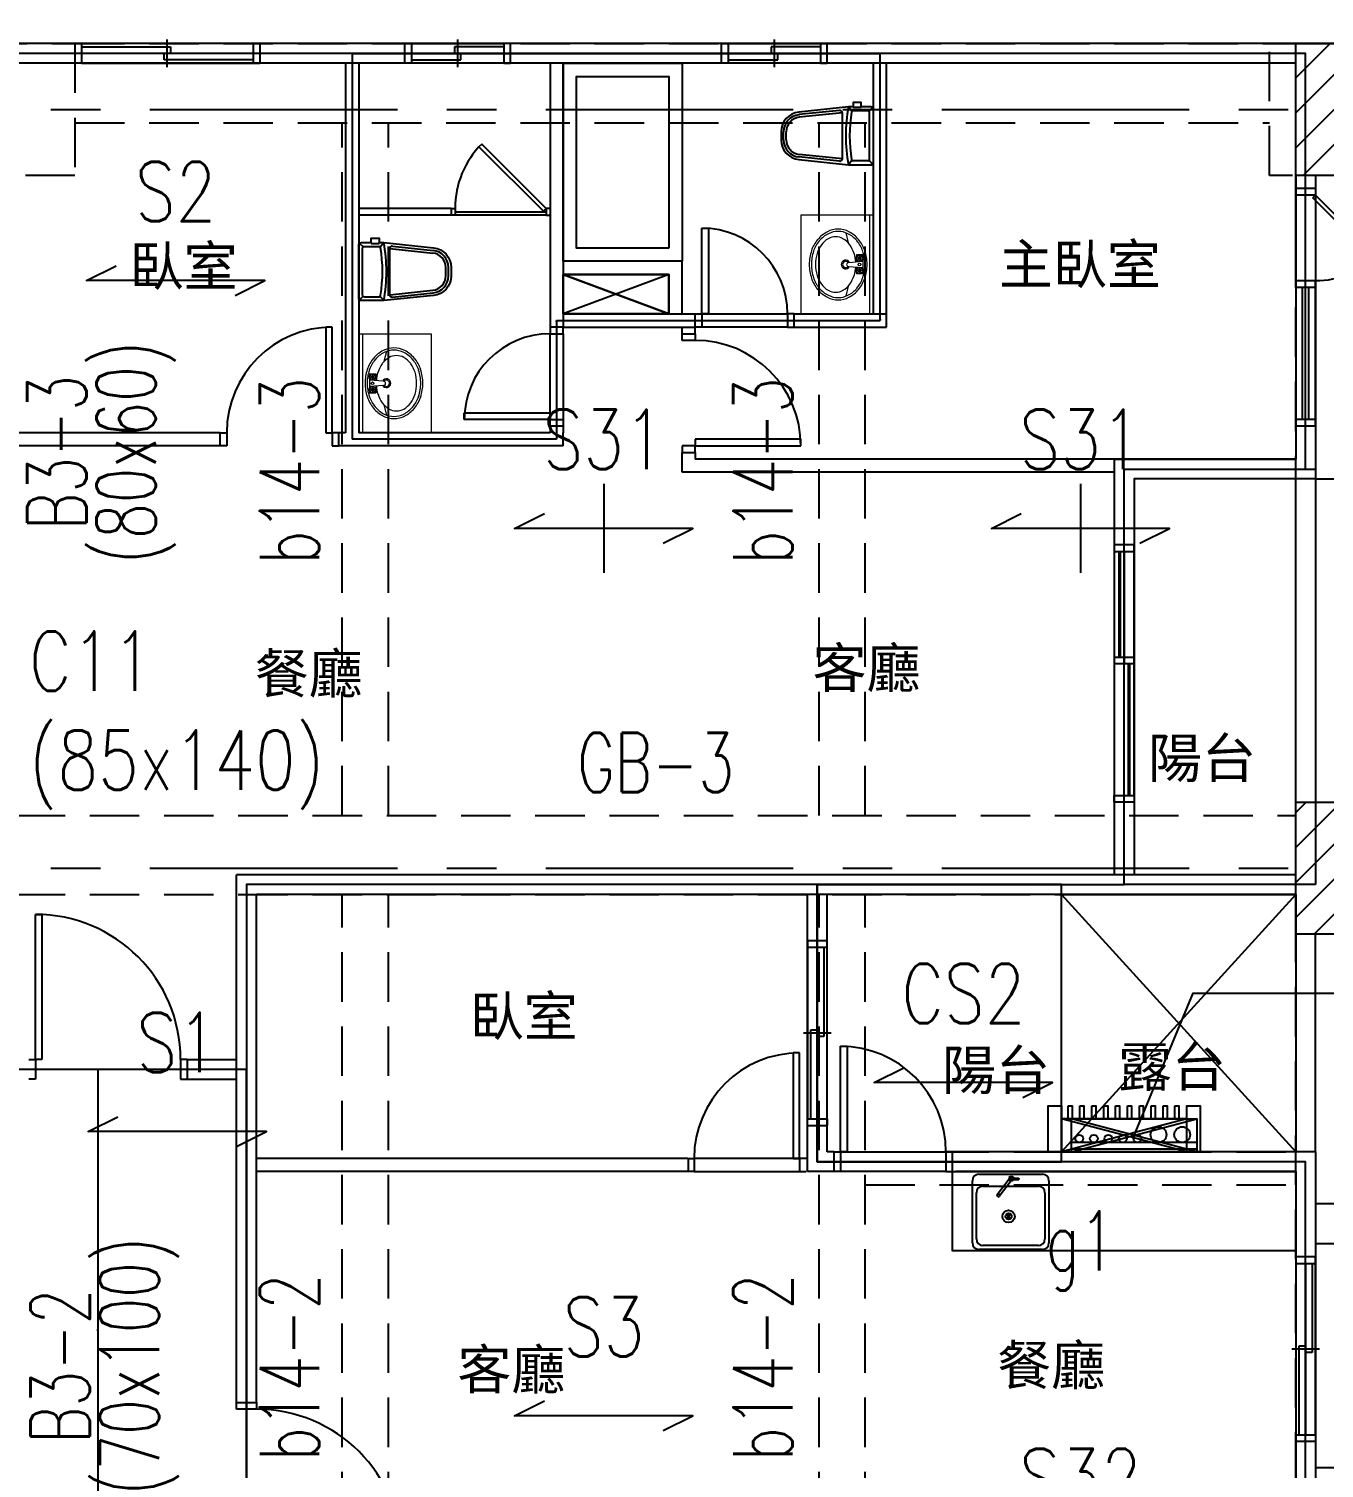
# Model space of a CAD drawing. Header units: millimetres. Extents: x -3377 to 119122, y -22007 to 15479.
# Drawn here: x 41891 to 42872, y 5734 to 6825 of the extents above; entities that cross this region are included whole.
import ezdxf
from ezdxf import colors
from ezdxf.entities.mleader import LeaderData, LeaderLine
from ezdxf.enums import TextEntityAlignment as Align
from ezdxf.math import Vec2, Vec3

# ---------------------------------------------------------------- set-up
doc = ezdxf.new("R2010")
doc.units = ezdxf.units.MM
doc.header["$LTSCALE"] = 150
doc.header["$MEASUREMENT"] = 0
for name, pattern in [('CENTER', [2, 1.25, -0.25, 0.25, -0.25]), ('HIDDEN', [0.375, 0.25, -0.125]), ('HIDDEN2', [0.1875, 0.125, -0.0625])]:
    doc.linetypes.add(name, pattern=pattern)
doc.layers.get('0').update_dxf_attribs({"plot": 0})
for name, color, linetype, plot in [('AREA', 3, 'Continuous', False), ('S-ARCH', 252, 'Continuous', False), ('S-CLOUD_20220217(結構依建築圖2022-0216修改)', 4, 'Continuous', False), ('機電', 11, 'Continuous', False)]:
    doc.layers.add(name, color=color, linetype=linetype, plot=plot)
for name, color, linetype in [('area3', 7, 'HIDDEN'), ('ASSLN', 8, 'Continuous'), ('COL', 1, 'Continuous'), ('FIN', 5, 'Continuous'), ('OPEN', 4, 'Continuous'), ('S-COL', 7, 'Continuous'), ('S-COLB', 4, 'HIDDEN'), ('S-GRID', 1, 'CENTER'), ('S-HATCH-COL', 13, 'Continuous'), ('S-OPEN', 13, 'Continuous'), ('S-RCBMB', 3, 'HIDDEN'), ('S-RCBMG', 2, 'HIDDEN'), ('S-SLAB', 5, 'Continuous'), ('S-SLABT', 2, 'Continuous'), ('S-TEXTB', 3, 'Continuous'), ('S-TEXTC', 3, 'Continuous'), ('S-TEXTG', 2, 'Continuous'), ('TEXT', 2, 'Continuous'), ('TOIL', 6, 'Continuous'), ('TOILET', 141, 'Continuous'), ('WALL', 2, 'Continuous'), ('WALL2', 3, 'Continuous'), ('WALL3', 4, 'Continuous'), ('機電修改', 1, 'Continuous')]:
    doc.layers.add(name, color=color, linetype=linetype)
doc.styles.add('3E', font='simplex.shx', dxfattribs={"width": 0.8, "height": 45, "bigfont": 'dayus.shx'})
doc.styles.add('CS4', font='romans.shx', dxfattribs={"width": 0.7, "height": 45, "bigfont": 'lsp.shx'})
doc.styles.add('HH', font='')
doc.styles.add('LSP', font='SIMPLEX.shx', dxfattribs={"width": 0.8, "bigfont": 'lsp.shx'})
doc.styles.get('HH').set_extended_font_data('Microsoft JhengHei')

# ---------------------------------------------------------------- blocks, each defined once
blk = doc.blocks.new('LINE(2)')
at = {"layer": 'S-GRID'}
for points in [[(-8859.11, -995.91), (-5430.87, -995.91)], [(-8859.11, -1570.91), (-5430.87, -1570.91)]]:
    blk.add_lwpolyline(points, dxfattribs=at)
blk = doc.blocks.new('COL(1F)')
for points in [[(-6645.9, -945.9), (-6515.9, -945.9), (-6515.9, -1045.9), (-6645.9, -1045.9)], [(-5610.9, -945.9), (-5480.9, -945.9), (-5480.9, -1045.9), (-5610.9, -1045.9)], [(-5590.9, -1520.9), (-5480.9, -1520.9), (-5480.9, -1620.9), (-5590.9, -1620.9)]]:
    blk.add_lwpolyline(points, close=True)
blk = doc.blocks.new('COL(2F-16F)')
for points in [[(-5590.9, -945.9), (-5480.9, -945.9), (-5480.9, -1045.9), (-5590.9, -1045.9)], [(-5590.9, -1520.9), (-5480.9, -1520.9), (-5480.9, -1620.9), (-5590.9, -1620.9)]]:
    blk.add_lwpolyline(points, close=True)
blk = doc.blocks.new('$PWS002115O06680DW0000DW2')
at = {"color": 0, "linetype": 'Continuous'}
for p, q in [((-40, 7.5), (-35, 7.5)), ((-35, 7.5), (-35, -7.5)), ((35, 7.5), (-35, 7.5)), ((-35, 5), (2.5, 5)), ((35, 0), (-35, 0)), ((-2.5, -5), (-2.5, 0)), ((0, -10.5), (0, 10.5)), ((2.5, 5), (2.5, 0)), ((40, 7.5), (35, 7.5)), ((35, 7.5), (35, -7.5)), ((-35, -7.5), (-40, -7.5)), ((-35, -7.5), (35, -7.5)), ((35, -5), (-2.5, -5)), ((35, -7.5), (40, -7.5))]:
    blk.add_line(p, q, dxfattribs=at)
blk = doc.blocks.new('$PWS001115O08HK0DW0000DW2')
at = {"color": 0, "linetype": 'Continuous'}
for p, q in [((-55, 7.5), (-50, 7.5)), ((-50, 7.5), (-50, -7.5)), ((50, 7.5), (-50, 7.5)), ((50, 2.5), (-50, 2.5)), ((55, 7.5), (50, 7.5)), ((50, 7.5), (50, -7.5)), ((-50, -7.5), (-55, -7.5)), ((50, -2.5), (-50, -2.5)), ((-50, -7.5), (50, -7.5)), ((50, -7.5), (55, -7.5))]:
    blk.add_line(p, q, dxfattribs=at)
blk = doc.blocks.new('$PDS002515O05SC0DW00008C10')
at = {"color": 0, "linetype": 'Continuous', "lineweight": -2}
for p, q in [((-13.5, 53.5), (-15.6, 51.3)), ((-15.6, 51.3), (30.4, 5.4)), ((32.5, 7.5), (-13.5, 53.5)), ((-37.5, 7.5), (-32.5, 7.5)), ((-32.5, 7.5), (-32.5, -7.5)), ((32.5, 7.5), (-32.5, 7.5)), ((30.4, 5.4), (32.5, 7.5)), ((37.5, 7.5), (32.5, 7.5)), ((32.5, 7.5), (32.5, -7.5)), ((-32.5, -7.5), (-37.5, -7.5)), ((-32.5, -7.5), (32.5, -7.5)), ((32.5, -7.5), (37.5, -7.5))]:
    blk.add_line(p, q, dxfattribs=at)
blk.add_arc((32.5, 7.5), 65, 135, 180, dxfattribs=at)
blk = doc.blocks.new('A$C6D16720C')
at = {"color": 252}
for p, q in [((333, 1217.5), (402, 1217.5)), ((402, 1215), (333, 1215)), ((495, 1170), (415, 1140)), ((495, 1140), (415, 1170))]:
    blk.add_line(p, q, dxfattribs=at)
at = {"color": 252, "linetype": 'HIDDEN2'}
blk.add_line((985, 1015), (1065, 1015), dxfattribs=at)
at = {"color": 252}
blk.add_lwpolyline([(887.5, 530), (792.5, 530), (792.5, 505), (887.5, 505), (792.5, 530), (887.5, 530), (792.5, 505)], dxfattribs=at)
at = {"layer": 'AREA', "color": 252}
blk.add_lwpolyline([(977.5, -7.5), (977.5, 497.5), (607.5, 497.5), (607.5, 707.5), (840, 707.5), (840, 1022.5), (977.5, 1022.5), (977.5, 1337.5), (-5, 1337.5), (-5, 1252.5), (-282.5, 1252.5), (-282.5, 942.5), (-432.5, 942.5), (-432.5, 772.5), (-697.5, 772.5), (-697.5, 771.5), (-697.5, 580), (-827.5, 580), (-827.5, 772.5), (-827.5, 795), (-827.5, 1292.5), (-1147.5, 1292.5)], dxfattribs=at)
for points in [[(985, 707.5), (840, 707.5), (840, 1022.5), (985, 1022.5)], [(607.5, 497.5), (607.5, 707.5), (175, 707.5), (175, 567.5), (175, 137.5), (175, 0), (175, -7.5), (840, -7.5), (977.5, -7.5), (977.5, 497.5), (792.5, 497.5)], [(792.5, 707.5), (607.5, 707.5), (607.5, 497.5), (792.5, 497.5)], [(-697.5, 482.5), (-827.5, 482.5), (-827.5, 567.5), (-1052.5, 567.5), (-1052.5, 127.5), (-827.5, 127.5), (-827.5, 152.5), (-827.5, 257.5), (-557.5, 257.5), (-342.5, 257.5), (-65, 257.5), (-65, 137.5), (175, 137.5), (175, 567.5), (-65, 567.5), (-65, 482.5)]]:
    blk.add_lwpolyline(points, close=True, dxfattribs=at)
at = {"layer": 'area3', "color": 252}
for p, q in [((985, 425.5), (970, 425.5)), ((985, 285.5), (970, 285.5))]:
    blk.add_line(p, q, dxfattribs=at)
at = {"layer": 'ASSLN', "color": 252}
for points in [[(797.5, 540), (800.5, 540), (800.5, 530), (797.5, 530)], [(806.5, 540), (809.5, 540), (809.5, 530), (806.5, 530)], [(815.5, 540), (818.5, 540), (818.5, 530), (815.5, 530)], [(824.5, 540), (827.5, 540), (827.5, 530), (824.5, 530)], [(833.5, 540), (836.5, 540), (836.5, 530), (833.5, 530)], [(842.5, 540), (845.5, 540), (845.5, 530), (842.5, 530)], [(851.5, 540), (854.5, 540), (854.5, 530), (851.5, 530)], [(860.5, 540), (863.5, 540), (863.5, 530), (860.5, 530)], [(869.5, 540), (872.5, 540), (872.5, 530), (869.5, 530)], [(878.5, 540), (881.5, 540), (881.5, 530), (878.5, 530)]]:
    blk.add_lwpolyline(points, close=True, dxfattribs=at)
at = {"layer": 'COL', "color": 252}
for points in [[(970, 1345), (1080, 1345), (1080, 1245), (970, 1245)], [(970, 770), (1080, 770), (1080, 670), (970, 670)]]:
    blk.add_lwpolyline(points, close=True, dxfattribs=at)
at = {"layer": 'FIN', "color": 252}
for p, q in [((725, 436), (725, 483)), ((730, 488), (778, 488)), ((752.9, 484.2), (743.7, 472.5)), ((754.5, 483), (745.3, 471.2)), ((756.2, 483), (752.9, 486.3)), ((752.9, 483), (756.2, 486.3)), ((756.1, 484), (760.2, 484)), ((756.2, 485), (760.2, 485)), ((760.2, 485), (760.2, 484)), ((783, 483), (783, 436)), ((728, 439), (728, 474)), ((733, 479), (775, 479)), ((743.8, 471.8), (744.6, 471.1)), ((744.5, 473.5), (746.1, 472.2)), ((780, 474), (780, 439)), ((752.4, 453.8), (752.4, 458.5)), ((754, 454.5), (750.7, 457.8)), ((750.7, 454.5), (754, 457.8)), ((970, 430), (710, 430)), ((778, 431), (730, 431)), ((775, 434), (733, 434))]:
    blk.add_line(p, q, dxfattribs=at)
blk.add_lwpolyline([(970, 430), (710, 430), (710, 490), (970, 490)], close=True, dxfattribs=at)
for centre, radius in [((754.6, 484.7), 1.7), ((752.4, 456.1), 4.63), ((752.4, 456.1), 2.34)]:
    blk.add_circle(centre, radius, dxfattribs=at)
for centre, radius, start, end in [((730, 483), 5, 90, 180), ((778, 483), 5, 360, 90), ((733, 474), 5, 90, 180), ((744.1, 472.1), 0.5, 142.041, 232.041), ((744.9, 471.5), 0.5, 232.041, 322.041), ((775, 474), 5, 360, 90), ((733, 439), 5, 180, 270), ((775, 439), 5, 270, 360), ((730, 436), 5, 180, 270), ((778, 436), 5, 270, 360)]:
    blk.add_arc(centre, radius, start, end, dxfattribs=at)
at = {"layer": 'OPEN', "color": 252, "linetype": 'Continuous'}
for p, q in [((45, 1345), (50, 1345)), ((50, 1345), (50, 1330)), ((180, 1345), (50, 1345)), ((50, 1342.5), (117.5, 1342.5)), ((115, 1327), (115, 1348)), ((117.5, 1342.5), (117.5, 1337.5)), ((185, 1345), (180, 1345)), ((180, 1345), (180, 1330)), ((180, 1337.5), (50, 1337.5)), ((112.5, 1332.5), (112.5, 1337.5)), ((180, 1332.5), (112.5, 1332.5)), ((50, 1330), (45, 1330)), ((50, 1330), (180, 1330)), ((180, 1330), (185, 1330)), ((353.2, 1268.8), (351.1, 1266.7)), ((351.1, 1266.7), (399.9, 1217.9)), ((402, 1220), (353.2, 1268.8)), ((330, 1220), (333, 1220)), ((333, 1215), (330, 1215)), ((333, 1220), (333, 1215)), ((399.9, 1217.9), (402, 1220)), ((405, 1220), (402, 1220)), ((402, 1220), (402, 1215)), ((402, 1215), (405, 1215)), ((520, 1140), (520, 1205)), ((520, 1205), (525, 1205)), ((525, 1205), (525, 1140)), ((515, 1140), (520, 1140)), ((520, 1140), (520, 1130)), ((520, 1140), (585, 1140)), ((525, 1140), (520, 1140)), ((590, 1140), (585, 1140)), ((585, 1140), (585, 1130)), ((240, 1130), (235, 1130)), ((235, 1130), (235, 1050)), ((240, 1050), (240, 1130)), ((405, 1130), (405, 1125)), ((405, 1125), (415, 1125)), ((405, 1060), (405, 1125)), ((415, 1125), (415, 1130)), ((415, 1125), (415, 1060)), ((505, 1120), (505, 1125)), ((520, 1130), (515, 1130)), ((515, 1125), (515, 1120)), ((585, 1130), (520, 1130)), ((585, 1130), (590, 1130)), ((515, 1120), (505, 1120)), ((340, 1060), (340, 1065)), ((340, 1065), (405, 1065)), ((405, 1060), (340, 1060)), ((405, 1065), (405, 1060)), ((405, 1055), (405, 1060)), ((405, 1060), (415, 1060)), ((415, 1060), (415, 1055)), ((155, 1050), (160, 1050)), ((160, 1050), (160, 1040)), ((235, 1050), (240, 1050)), ((245, 1050), (240, 1050)), ((240, 1050), (240, 1040)), ((160, 1040), (155, 1040)), ((240, 1040), (245, 1040)), ((515, 1040), (505, 1040)), ((505, 1040), (505, 1035)), ((595, 1045), (515, 1045)), ((515, 1045), (515, 1040)), ((515, 1035), (515, 1040)), ((515, 1040), (595, 1040)), ((595, 1040), (595, 1045)), ((832.5, 965, -1.1), (832.5, 960, -1.1)), ((832.5, 960, -1.1), (847.5, 960, -1.1)), ((832.5, 960, -1.1), (832.5, 775, -1.1)), ((836, 960, -1.1), (836, 880, -1.1)), ((837, 960, -1.1), (837, 880, -1.1)), ((840, 960, -1.1), (840, 880, -1.1)), ((847.5, 960, -1.1), (847.5, 965, -1.1)), ((847.5, 775, -1.1), (847.5, 960, -1.1)), ((832.5, 880, -1.1), (847.5, 880, -1.1)), ((832.5, 875, -1.1), (847.5, 875, -1.1)), ((837, 880, -1.1), (840, 880, -1.1)), ((840, 880, -1.1), (840, 875, -1.1)), ((840, 875, -1.1), (843, 875, -1.1)), ((843, 875, -1.1), (843, 775, -1.1)), ((844, 875, -1.1), (844, 775, -1.1)), ((832.5, 770, -1.1), (832.5, 775, -1.1)), ((832.5, 775, -1.1), (847.5, 775, -1.1)), ((847.5, 775, -1.1), (847.5, 770, -1.1)), ((15, 575), (15, 685)), ((15, 685), (20, 685)), ((20, 685), (20, 575)), ((600, 665), (600, 660)), ((600, 660), (615, 660)), ((600, 660), (600, 530)), ((607.5, 660), (607.5, 530)), ((612.5, 660), (612.5, 592.5)), ((615, 660), (615, 665)), ((615, 530), (615, 660)), ((618, 595), (597, 595)), ((602.5, 530), (602.5, 597.5)), ((602.5, 597.5), (607.5, 597.5)), ((612.5, 592.5), (607.5, 592.5)), ((594.1, 580), (589.1, 580)), ((589.1, 580), (589.1, 500)), ((594.1, 500), (594.1, 580)), ((625, 505), (625, 585)), ((625, 585), (630, 585)), ((630, 585), (630, 505)), ((10, 575), (15, 575)), ((15, 575), (15, 560)), ((20, 575), (15, 575)), ((130, 575), (125, 575)), ((125, 575), (125, 560)), ((15, 560), (10, 560)), ((125, 560), (130, 560)), ((600, 525), (600, 530)), ((600, 530), (615, 530)), ((615, 530), (615, 525)), ((620, 505), (625, 505)), ((625, 505), (625, 490)), ((625, 505), (705, 505)), ((630, 505), (625, 505)), ((710, 505), (705, 505)), ((705, 505), (705, 490)), ((509.1, 500), (514.1, 500)), ((514.1, 500), (514.1, 490)), ((594.1, 500), (514.1, 500)), ((589.1, 500), (594.1, 500)), ((599.1, 500), (594.1, 500)), ((594.1, 500), (594.1, 490)), ((514.1, 490), (509.1, 490)), ((514.1, 490), (594.1, 490)), ((594.1, 490), (599.1, 490)), ((625, 490), (620, 490)), ((705, 490), (625, 490)), ((705, 490), (710, 490)), ((970, 425.5), (970, 420.5)), ((985, 420.5), (985, 425.5)), ((970, 420.5), (985, 420.5)), ((970, 420.5), (970, 290.5)), ((977.5, 420.5), (977.5, 290.5)), ((982.5, 420.5), (982.5, 353)), ((985, 290.5), (985, 420.5)), ((988, 355.5), (967, 355.5)), ((972.5, 290.5), (972.5, 358)), ((972.5, 358), (977.5, 358)), ((982.5, 353), (977.5, 353)), ((167.5, 310), (167.5, 315)), ((182.5, 310), (167.5, 310)), ((182.5, 315), (182.5, 310)), ((970, 285.5), (970, 290.5)), ((970, 290.5), (985, 290.5)), ((985, 290.5), (985, 285.5))]:
    blk.add_line(p, q, dxfattribs=at)
at = {"layer": 'OPEN', "color": 252}
for p, q in [((330, 1220), (260, 1220)), ((330, 1215), (260, 1215)), ((330, 1220), (330, 1215))]:
    blk.add_line(p, q, dxfattribs=at)
for points in [[(505, 1180), (415, 1180), (415, 1330), (505, 1330)], [(495, 1190), (425, 1190), (425, 1320), (495, 1320)]]:
    blk.add_lwpolyline(points, close=True, dxfattribs=at)
at = {"layer": 'OPEN', "color": 252, "linetype": 'Continuous'}
for centre, radius, start, end in [((402, 1220), 69, 135, 180), ((520, 1140), 65, 0, 90), ((240, 1050), 80, 90, 180), ((405, 1060), 65, 90, 180), ((515, 1040), 80, 0, 90), ((15, 575), 110, 0, 90), ((594.1, 500), 80, 90, 180), ((625, 505), 80, 0, 90), ((182.5, 200), 110, 0, 90)]:
    blk.add_arc(centre, radius, start, end, dxfattribs=at)
at = {"layer": 'TEXT', "color": 252}
blk.add_lwpolyline([(847.5, 517.5), (892.4, 625.2), (1078.2, 625.2)], dxfattribs=at)
at = {"layer": 'TOIL', "color": 252}
for p, q in [((624.3, 1294.3), (593.6, 1291.1)), ((626.5, 1292.5), (593.8, 1289.1)), ((626.5, 1257.7), (626.5, 1292.3)), ((633.7, 1293.8), (631, 1297)), ((646, 1294), (634.4, 1294)), ((634.6, 1296.4), (634.6, 1297)), ((640.6, 1296.4), (634.6, 1296.4)), ((634.6, 1296.4), (634.6, 1296.4)), ((634.6, 1296.4), (634.6, 1296.4)), ((634.6, 1296.4), (634.6, 1296.4)), ((634.6, 1296.4), (634.6, 1296.4)), ((640.6, 1296.4), (640.6, 1297)), ((646.7, 1293.7), (649.4, 1296.4)), ((647, 1257), (647, 1293)), ((582, 1271.9), (582, 1278.1)), ((584, 1271.9), (584, 1278.1)), ((624.3, 1255.7), (593.6, 1259)), ((626.5, 1257.5), (593.8, 1260.9)), ((633.7, 1256.2), (631, 1253)), ((646, 1256), (634.4, 1256)), ((646.7, 1256.3), (649.4, 1253.6)), ((263.3, 1190.8), (260.6, 1193.5)), ((263, 1154.1), (263, 1190.1)), ((264, 1191.1), (275.6, 1191.1)), ((269.4, 1193.4), (269.4, 1194.1)), ((269.4, 1193.4), (275.4, 1193.4)), ((275.4, 1193.4), (275.4, 1194.1)), ((275.4, 1193.4), (275.4, 1193.4)), ((275.4, 1193.4), (275.4, 1193.4)), ((275.4, 1193.4), (275.4, 1193.4)), ((275.4, 1193.4), (275.4, 1193.4)), ((276.3, 1190.8), (279, 1194.1)), ((283.5, 1189.6), (316.2, 1186.1)), ((283.5, 1154.8), (283.5, 1189.4)), ((285.7, 1191.3), (316.4, 1188.1)), ((326, 1168.9), (326, 1175.2)), ((328, 1168.9), (328, 1175.2)), ((283.5, 1154.6), (316.2, 1158)), ((263.3, 1153.4), (260.6, 1150.6)), ((264, 1153.1), (275.6, 1153.1)), ((276.3, 1153.3), (279, 1150.1)), ((285.7, 1152.8), (316.4, 1156))]:
    blk.add_line(p, q, dxfattribs=at)
at = {"layer": 'TOIL', "color": 252, "elevation": 0}
for points in [[(640.6, 1297), (640.6, 1300.4), (634.6, 1300.4), (634.6, 1297), (631, 1297), (593.4, 1293, 0.383798), (580, 1278.1), (580, 1271.9, 0.383798), (593.4, 1257), (631, 1253), (648, 1253, 0.414214), (650, 1255), (650, 1295, 0.414214), (648, 1297)], [(269.4, 1194.1), (269.4, 1197.4), (275.4, 1197.4), (275.4, 1194.1), (279, 1194.1), (316.6, 1190.1, -0.383798), (330, 1175.2), (330, 1168.9, -0.383798), (316.6, 1154), (279, 1150.1), (262, 1150.1, -0.414214), (260, 1152.1), (260, 1192.1, -0.414214), (262, 1194.1)]]:
    blk.add_lwpolyline(points, format="xyb", close=True, dxfattribs=at)
at = {"layer": 'TOIL', "color": 252}
for centre, radius, start, end in [((595, 1278.1), 13, 96.0132, 180), ((595, 1278.1), 11, 96.0132, 180), ((624.5, 1292.3), 2, 0, 96.0132), ((751, 1275), 122, 169.6111, 190.3889), ((751, 1275), 119, 171.2257, 188.7743), ((634.4, 1293), 1, 90, 171.2257), ((646, 1293), 1, 0, 90), ((595, 1271.9), 13, 180, 263.9868), ((595, 1271.9), 11, 180, 263.9868), ((624.5, 1257.7), 2, 263.9868, 0), ((634.4, 1257), 1, 188.7743, 270), ((646, 1257), 1, 270, 0), ((264, 1190.1), 1, 90, 180), ((275.6, 1190.1), 1, 8.7743, 90), ((159, 1172.1), 119, 351.2257, 8.7743), ((159, 1172.1), 122, 349.6111, 10.3889), ((285.5, 1189.4), 2, 83.9868, 180), ((315, 1175.2), 11, 0, 83.9868), ((315, 1175.2), 13, 0, 83.9868), ((315, 1168.9), 11, 276.0132, 0), ((315, 1168.9), 13, 276.0132, 0), ((264, 1154.1), 1, 180, 270), ((275.6, 1154.1), 1, 270, 351.2257), ((285.5, 1154.8), 2, 180, 276.0132)]:
    blk.add_arc(centre, radius, start, end, dxfattribs=at)
at = {"layer": 'TOILET', "color": 252, "lineweight": 13}
for p, q in [((595, 1215), (595, 1140)), ((650, 1215), (595, 1215)), ((647, 1215), (647, 1140)), ((650, 1140), (650, 1215)), ((629, 1201.6), (630.9, 1193.9)), ((631.2, 1179.1), (641.9, 1179.9)), ((641.9, 1184.7), (637.1, 1184.7)), ((637.1, 1184.7), (637.1, 1179.5)), ((641.9, 1182.3), (637.1, 1182.3)), ((637.8, 1184), (641.2, 1180.6)), ((637.8, 1180.6), (641.2, 1184)), ((639.5, 1184.7), (639.5, 1179.9)), ((641.9, 1184.7), (641.9, 1170.3)), ((631.2, 1176), (641.9, 1175.1)), ((637.1, 1175.5), (637.1, 1170.3)), ((641.9, 1172.7), (637.1, 1172.7)), ((641.9, 1170.3), (637.1, 1170.3)), ((637.8, 1174.4), (641.2, 1171)), ((637.8, 1171), (641.2, 1174.4)), ((639.5, 1175.1), (639.5, 1170.3)), ((630.9, 1161.1), (629, 1153.4)), ((650, 1140), (595, 1140)), ((260, 1050), (260, 1125)), ((260, 1125), (315, 1125)), ((263, 1125), (263, 1050)), ((315, 1125), (315, 1050)), ((281, 1111.6), (279.1, 1103.9)), ((268.1, 1094.7), (268.1, 1080.3)), ((268.1, 1094.7), (272.9, 1094.7)), ((268.1, 1092.3), (272.9, 1092.3)), ((272.2, 1094), (268.8, 1090.6)), ((272.2, 1090.6), (268.8, 1094)), ((270.5, 1094.7), (270.5, 1089.9)), ((272.9, 1094.7), (272.9, 1089.5)), ((278.8, 1089.1), (268.1, 1089.9)), ((278.8, 1085.9), (268.1, 1085.1)), ((268.1, 1082.7), (272.9, 1082.7)), ((268.1, 1080.3), (272.9, 1080.3)), ((272.2, 1084.4), (268.8, 1081)), ((272.2, 1081), (268.8, 1084.4)), ((270.5, 1085.1), (270.5, 1080.3)), ((272.9, 1085.5), (272.9, 1080.3)), ((279.1, 1071.1), (281, 1063.4)), ((260, 1050), (315, 1050))]:
    blk.add_line(p, q, dxfattribs=at)
for centre, radius in [((639.5, 1182.3), 2.39), ((639.5, 1177.5), 0.955), ((639.5, 1172.7), 2.39), ((270.5, 1092.3), 2.39), ((270.5, 1082.7), 2.39), ((270.5, 1087.5), 0.955)]:
    blk.add_circle(centre, radius, dxfattribs=at)
for centre, radius, start, end in [((625.4, 1181.9), 22.8, 116.7598, 140.5993), ((625.4, 1181.9), 21.2, 116.7598, 140.5993), ((623.3, 1186.1), 18.2, 89.9999, 116.7599), ((623.3, 1186.1), 16.5, 89.9999, 116.7599), ((623.3, 1186.1), 18.2, 63.2399, 89.9999), ((623.3, 1186.1), 16.5, 63.2399, 89.9999), ((621.2, 1181.9), 21.2, 39.4005, 63.24), ((621.2, 1181.9), 22.8, 39.4005, 63.24), ((628.6, 1179.3), 27, 140.5992, 161.2092), ((628.6, 1179.3), 25.4, 140.5992, 161.2092), ((628.2, 1179.5), 21.8, 143.9725, 163.2352), ((624, 1182.6), 16.6, 119.6632, 143.9726), ((621.4, 1187.2), 11.3, 89.9999, 119.6633), ((621.4, 1187.2), 11.3, 60.3365, 89.9999), ((618.7, 1182.6), 16.6, 36.0272, 60.3365), ((614.5, 1179.5), 21.8, 16.7646, 36.0273), ((617.9, 1179.3), 25.4, 18.7906, 39.4005), ((617.9, 1179.3), 27, 18.7906, 39.4006), ((633.8, 1177.5), 32.4, 161.2092, 179.9999), ((633.8, 1177.5), 30.8, 161.2092, 179.9999), ((634.9, 1177.5), 28.8, 163.2351, 179.9999), ((629, 1177.5), 3.34, 28.7782, 331.2216), ((629, 1177.5), 2.39, 39.0727, 320.927), ((631.2, 1177.5), 1.56, 89.9999, 269.9999), ((607.9, 1177.5), 28.8, 3.9271, 16.7646), ((612.8, 1177.5), 30.8, 359.9999, 18.7906), ((612.8, 1177.5), 32.4, 359.9999, 18.7906), ((633.8, 1177.5), 32.4, 179.9999, 198.7906), ((633.8, 1177.5), 30.8, 179.9999, 198.7906), ((628.6, 1175.8), 25.4, 198.7906, 219.4005), ((634.9, 1177.5), 28.8, 179.9999, 196.7647), ((628.2, 1175.5), 21.8, 196.7646, 216.0273), ((614.5, 1175.5), 21.8, 323.9725, 343.2352), ((607.9, 1177.5), 28.8, 343.2352, 356.0727), ((617.9, 1175.8), 25.4, 320.5992, 341.2092), ((612.8, 1177.5), 30.8, 341.2092, 359.9999), ((612.8, 1177.5), 32.4, 341.2092, 359.9999), ((628.6, 1175.8), 27, 198.7906, 219.4005), ((625.4, 1173.1), 22.8, 219.4005, 243.24), ((625.4, 1173.1), 21.2, 219.4005, 243.24), ((624, 1172.4), 16.6, 216.0272, 240.3365), ((621.4, 1167.8), 11.3, 240.3365, 269.9999), ((621.4, 1167.8), 11.3, 269.9999, 299.6633), ((618.7, 1172.4), 16.6, 299.6633, 323.9726), ((621.2, 1173.1), 21.2, 296.7598, 320.5993), ((621.2, 1173.1), 22.8, 296.7598, 320.5993), ((617.9, 1175.8), 27, 320.5992, 341.2092), ((623.3, 1168.9), 18.2, 243.2399, 269.9999), ((623.3, 1168.9), 16.5, 243.2399, 269.9999), ((623.3, 1168.9), 16.5, 269.9999, 296.7599), ((623.3, 1168.9), 18.2, 269.9999, 296.7599), ((286.7, 1096.1), 18.2, 90.0001, 116.7601), ((286.7, 1096.1), 18.2, 63.2401, 90.0001), ((292.1, 1089.3), 27, 140.5994, 161.2094), ((292.1, 1089.3), 25.4, 140.5995, 161.2094), ((288.8, 1091.9), 22.8, 116.76, 140.5995), ((288.8, 1091.9), 21.2, 116.76, 140.5995), ((295.5, 1089.5), 21.8, 143.9727, 163.2354), ((291.3, 1092.6), 16.6, 119.6635, 143.9728), ((286.7, 1096.1), 16.5, 90.0001, 116.7601), ((288.6, 1097.2), 11.3, 90.0001, 119.6635), ((286.7, 1096.1), 16.5, 63.2401, 90.0001), ((288.6, 1097.2), 11.3, 60.3367, 90.0001), ((284.6, 1091.9), 21.2, 39.4007, 63.2402), ((286, 1092.6), 16.6, 36.0274, 60.3368), ((284.6, 1091.9), 22.8, 39.4007, 63.2402), ((281.8, 1089.5), 21.8, 16.7648, 36.0275), ((281.4, 1089.3), 25.4, 18.7908, 39.4008), ((281.4, 1089.3), 27, 18.7908, 39.4008), ((297.2, 1087.5), 32.4, 161.2094, 180.0001), ((297.2, 1087.5), 30.8, 161.2094, 180.0001), ((302.1, 1087.5), 28.8, 163.2354, 176.0729), ((275.1, 1087.5), 28.8, 0.0001, 16.7649), ((276.2, 1087.5), 30.8, 0.0001, 18.7908), ((276.2, 1087.5), 32.4, 0.0001, 18.7908), ((297.2, 1087.5), 32.4, 180.0001, 198.7908), ((297.2, 1087.5), 30.8, 180.0001, 198.7908), ((302.1, 1087.5), 28.8, 183.9273, 196.7648), ((281, 1087.5), 3.34, 208.7784, 151.2218), ((278.8, 1087.5), 1.56, 270.0001, 90.0001), ((281, 1087.5), 2.39, 219.073, 140.9273), ((275.1, 1087.5), 28.8, 343.2353, 0.0001), ((276.2, 1087.5), 30.8, 341.2094, 0.0001), ((276.2, 1087.5), 32.4, 341.2094, 0.0001), ((292.1, 1085.8), 27, 198.7908, 219.4008), ((292.1, 1085.8), 25.4, 198.7908, 219.4008), ((288.8, 1083.1), 21.2, 219.4007, 243.2402), ((295.5, 1085.5), 21.8, 196.7648, 216.0275), ((291.3, 1082.4), 16.6, 216.0274, 240.3367), ((286, 1082.4), 16.6, 299.6635, 323.9728), ((284.6, 1083.1), 21.2, 296.76, 320.5995), ((281.8, 1085.5), 21.8, 323.9727, 343.2354), ((281.4, 1085.8), 25.4, 320.5995, 341.2094), ((281.4, 1085.8), 27, 320.5995, 341.2094), ((288.8, 1083.1), 22.8, 219.4007, 243.2402), ((286.7, 1078.9), 18.2, 243.2401, 270.0001), ((286.7, 1078.9), 16.5, 243.2401, 270.0001), ((288.6, 1077.8), 11.3, 240.3367, 270.0001), ((286.7, 1078.9), 16.5, 270.0001, 296.7601), ((286.7, 1078.9), 18.2, 270.0001, 296.7601), ((288.6, 1077.8), 11.3, 270.0001, 299.6635), ((284.6, 1083.1), 22.8, 296.76, 320.5995)]:
    blk.add_arc(centre, radius, start, end, dxfattribs=at)
at = {"layer": 'WALL', "color": 252}
for p, q in [((970, 1345), (0, 1345)), ((45, 1345), (45, 1330)), ((185, 1345), (185, 1330)), ((295, 1330), (295, 1345)), ((375, 1330), (375, 1345)), ((535, 1330), (535, 1345)), ((615, 1330), (615, 1345)), ((970, 1330), (0, 1330)), ((985, 1235), (970, 1235)), ((985, 1055), (970, 1055)), ((847.5, 965, -1.1), (832.5, 965, -1.1)), ((847.5, 770, -1.1), (832.5, 770, -1.1)), ((970, 715), (167.5, 715)), ((167.5, 315), (167.5, 715)), ((970, 700), (182.5, 700)), ((182.5, 315), (182.5, 700)), ((600, 490), (600, 700)), ((615, 505), (615, 700)), ((615, 665), (600, 665)), ((62.5, 137.5), (62.5, 567.5)), ((130, 575), (167.5, 575)), ((130, 575), (130, 560)), ((130, 560), (167.5, 560)), ((600, 525), (600, 565)), ((615, 525), (615, 565)), ((600, 525), (615, 525)), ((620, 505), (615, 505)), ((620, 505), (620, 490)), ((985, 505), (710, 505)), ((710, 490), (710, 505)), ((985, 505), (985, 30)), ((615, 490), (600, 490)), ((620, 490), (600, 490)), ((970, 490), (712.5, 490)), ((970, 490), (970, 30)), ((61.5, 370), (62.5, 370)), ((167.5, 315), (182.5, 315))]:
    blk.add_line(p, q, dxfattribs=at)
at = {"layer": 'WALL', "color": 252, "linetype": 'Continuous'}
blk.add_line((832.5, 1030), (970, 1030), dxfattribs=at)
at = {"layer": 'WALL', "color": 252}
for points in [[(970, 1245), (970, 1030), (832.5, 1030), (832.5, 715)], [(985, 1245), (985, 1015), (847.5, 1015), (847.5, 715)]]:
    blk.add_lwpolyline(points, dxfattribs=at)
at = {"layer": 'WALL', "color": 252, "elevation": 1.1}
for points in [[(1080, 465.5), (985, 465.5), (985, 435.5), (1080, 435.5), (1080, 443), (1065, 443), (1065, 458), (1080, 458)], [(1080, 265.5), (985, 265.5), (985, 235.5), (1080, 235.5), (1080, 243), (1065, 243), (1065, 258), (1080, 258)]]:
    blk.add_lwpolyline(points, close=True, dxfattribs=at)
at = {"layer": 'WALL2', "color": 252}
for p, q in [((255, 1337.5), (255, 1045)), ((256, 1337.5), (255, 1337.5)), ((256, 1337.5), (655, 1337.5)), ((655, 1336.5), (655, 1337.5)), ((655, 1135), (655, 1336.5)), ((250, 1330), (250, 1050)), ((250, 1330), (250, 1050)), ((260, 1330), (260, 1050)), ((405, 1330), (405, 1130)), ((415, 1330), (415, 1130)), ((650, 1140), (650, 1330)), ((660, 1130), (660, 1330)), ((410, 1135), (654, 1135)), ((410, 1134), (410, 1135)), ((415, 1140), (515, 1140)), ((415, 1140), (515, 1140)), ((515, 1130), (515, 1140)), ((590, 1130), (590, 1140)), ((590, 1140), (650, 1140)), ((590, 1140), (660, 1140)), ((654, 1135), (655, 1135)), ((655, 1136), (655, 1135)), ((415, 1130), (405, 1130)), ((410, 1134), (410, 1046)), ((415, 1130), (515, 1130)), ((415, 1130), (515, 1130)), ((505, 1125), (505, 1130)), ((505, 1125), (515, 1125)), ((515, 1125), (515, 1130)), ((590, 1130), (660, 1130)), ((155, 1050), (0, 1050)), ((155, 1040), (155, 1050)), ((250, 1050), (245, 1050)), ((245, 1040), (245, 1050)), ((405, 1050), (260, 1050)), ((415, 1055), (405, 1055)), ((405, 1055), (405, 1050)), ((415, 1055), (415, 1050)), ((415, 1040), (415, 1050)), ((415, 1050), (415, 1050)), ((155, 1040), (0, 1040)), ((415, 1040), (245, 1040)), ((256, 1045), (255, 1045)), ((410, 1045), (256, 1045)), ((410, 1046), (410, 1045)), ((505, 1020), (505, 1030)), ((832.5, 1030), (515, 1030)), ((832.5, 1020), (505, 1020)), ((509.5, 500), (182.5, 500)), ((509.9, 490), (509.9, 500)), ((509, 490), (182.5, 490))]:
    blk.add_line(p, q, dxfattribs=at)
at = {"layer": 'WALL2', "color": 252, "lineweight": -2}
blk.add_line((415, 1330), (415, 1140), dxfattribs=at)
at = {"layer": 'WALL2', "color": 252}
for points in [[(505, 1140), (505, 1180), (415, 1180)], [(495, 1140), (495, 1170), (415, 1170)], [(505, 1030), (505, 1035), (515, 1035), (515, 1030)], [(782.5, 505), (782.5, 540), (792.5, 540), (792.5, 505)], [(887.5, 505), (887.5, 540), (897.5, 540), (897.5, 505)]]:
    blk.add_lwpolyline(points, dxfattribs=at)
at = {"layer": 'WALL3', "color": 252}
for p, q in [((970, 770), (970, 1015)), ((985, 1015), (985, 770)), ((970, 670), (970, 505)), ((985, 505), (985, 670))]:
    blk.add_line(p, q, dxfattribs=at)
at = {"layer": 'WALL3', "color": 252, "linetype": 'HIDDEN'}
blk.add_line((792.5, 505), (792.5, 700), dxfattribs=at)
at = {"layer": '機電', "color": 252}
for p, q in [((895, 512), (800, 512)), ((895, 507), (800, 507))]:
    blk.add_line(p, q, dxfattribs=at)
for centre, radius in [((866, 518), 6), ((884, 518), 6), ((806, 515), 3), ((817, 515), 3), ((828, 515), 3), ((839, 515), 3), ((850, 515), 3)]:
    blk.add_circle(centre, radius, dxfattribs=at)
at = {"layer": '機電修改', "color": 252}
for p, q in [((800, 505), (895, 530)), ((895, 505), (800, 530))]:
    blk.add_line(p, q, dxfattribs=at)
blk.add_lwpolyline([(895, 505), (800, 505), (800, 530), (895, 530)], close=True, dxfattribs=at)
at = {"layer": 'OPEN', "color": 252, "xscale": -1}
for p in [(335, 1337.5), (575, 1337.5)]:
    blk.add_blockref('$PWS002115O06680DW0000DW2', p, dxfattribs=at)
at = {"layer": 'OPEN', "color": 252, "lineweight": -2, "xscale": -1, "rotation": 270}
blk.add_blockref('$PDS002515O05SC0DW00008C10', (977.5, 1197.5), dxfattribs=at)
at = {"layer": 'OPEN', "color": 252, "extrusion": (0, 0, -1), "xscale": -1, "zscale": -1, "rotation": 89.99999999999993}
blk.add_blockref('$PWS001115O08HK0DW0000DW2', (-977.5, 1110), dxfattribs=at)
at = {"layer": 'TEXT', "color": 252, "style": 'HH'}
for s, p in [('臥室', (127.3, 1161.4)), ('主臥室', (806.4, 1162.7)), ('餐廳', (222.1, 852.6)), ('客廳', (644.8, 856.8)), ('陽台', (899, 788.5)), ('臥室', (385, 592.9)), ('陽台', (742.9, 552)), ('露台', (876.2, 554.5)), ('餐廳', (784.7, 328.4)), ('客廳', (375.7, 325.1))]:
    blk.add_text(s, height=30, dxfattribs=at).set_placement(p, align=Align.CENTER)
blk = doc.blocks.new('2022-0217')
blk.add_blockref('A$C6D16720C', (29770.3, -2290.9))
blk = doc.blocks.new('_None')

msp = doc.modelspace()

# ---------------------------------------------------------------- hatches: boundary and pattern name
at = {"layer": 'S-HATCH-COL'}
h = msp.add_hatch(dxfattribs=at)
h.set_pattern_fill('ANSI31', color=256, scale=150, style=0)
h.paths.add_polyline_path([(42850.73, 6239.23), (42960.73, 6239.23), (42960.73, 6139.23), (42850.73, 6139.23)])
h.paths.add_polyline_path([(42850.73, 5499.23), (42960.73, 5499.23), (42960.73, 5399.23), (42850.73, 5399.23)])
h.paths.add_polyline_path([(42850.73, 4924.23), (42960.73, 4924.23), (42960.73, 4824.23), (42850.73, 4824.23)])
h.paths.add_polyline_path([(41745.73, 4924.23), (41855.73, 4924.23), (41855.73, 4824.23), (41745.73, 4824.23)])
h.paths.add_polyline_path([(41090.73, 4924.23), (40980.73, 4924.23), (40980.73, 4824.23), (41090.73, 4824.23)])
h.paths.add_polyline_path([(40075.73, 6814.23), (40185.73, 6814.23), (40185.73, 6714.23), (40075.73, 6714.23)])
h.paths.add_polyline_path([(40075.73, 6249.23), (40185.73, 6249.23), (40185.73, 6149.23), (40075.73, 6149.23)])
h.paths.add_polyline_path([(40075.73, 5514.23), (40185.73, 5514.23), (40185.73, 5414.23), (40075.73, 5414.23)])
h.paths.add_polyline_path([(40075.73, 4924.23), (40185.73, 4924.23), (40185.73, 4824.23), (40075.73, 4824.23)])
h.paths.add_polyline_path([(41060.73, 6814.23), (40975.73, 6814.23), (40975.73, 6714.23), (41060.73, 6714.23)])
h.paths.add_polyline_path([(41795.73, 5469.23), (41880.73, 5469.23), (41880.73, 5329.23), (41795.73, 5329.23)])
h.paths.add_polyline_path([(41795.73, 6294.23), (41880.73, 6294.23), (41880.73, 6154.23), (41795.73, 6154.23)])
h.paths.add_polyline_path([(41060.73, 6294.23), (40975.73, 6294.23), (40975.73, 6154.23), (41060.73, 6154.23)])
h.paths.add_polyline_path([(40975.73, 5469.23), (41060.73, 5469.23), (41060.73, 5329.23), (40975.73, 5329.23)])
h.paths.add_polyline_path([(41795.73, 6814.23), (41880.73, 6814.23), (41880.73, 6714.23), (41795.73, 6714.23)])
h.paths.add_polyline_path([(42850.73, 6814.23), (42960.73, 6814.23), (42960.73, 6714.23), (42850.73, 6714.23)])

# ---------------------------------------------------------------- linework, layer by layer
at = {"layer": 'S-OPEN'}
for p, q in [((42295.73, 6639.23), (42375.73, 6609.23)), ((42375.73, 6639.23), (42295.73, 6609.23)), ((42673.23, 6169.23), (42850.73, 5974.23)), ((42850.73, 6169.23), (42673.23, 5974.23))]:
    msp.add_line(p, q, dxfattribs=at)
at = {"layer": 'S-RCBMB'}
for p, q in [((42128.23, 6229.23), (42128.23, 6754.23)), ((42163.23, 6229.23), (42163.23, 6754.23)), ((42489.48, 6229.23), (42489.48, 6754.23)), ((42524.48, 6229.23), (42524.48, 6754.23)), ((42128.23, 5469.23), (42128.23, 6169.23)), ((42163.23, 5469.23), (42163.23, 6169.23)), ((42489.48, 5469.23), (42489.48, 6169.23)), ((42524.48, 5469.23), (42524.48, 6169.23)), ((42524.48, 5974.23), (42850.73, 5974.23)), ((42524.48, 5949.23), (42850.73, 5949.23))]:
    msp.add_line(p, q, dxfattribs=at)
at = {"layer": 'S-RCBMG'}
for p, q in [((41925.73, 6814.23, 1.07), (42830.73, 6814.23, 1.07)), ((41925.73, 6754.23, 1.07), (42830.73, 6754.23, 1.07)), ((42850.73, 6239.23), (42850.73, 6714.23)), ((41880.73, 6229.23), (42850.73, 6229.23)), ((41880.73, 6169.23), (42850.73, 6169.23)), ((42850.73, 5499.23), (42850.73, 6139.23))]:
    msp.add_line(p, q, dxfattribs=at)
at = {"layer": 'S-SLAB'}
msp.add_lwpolyline([(40995.73, 4816.73), (42100.73, 4816.73), (42100.73, 4673.73), (42410.73, 4673.73), (42410.73, 4824.23), (42960.73, 4824.23), (42960.73, 4924.23), (42945.73, 4924.23), (42945.73, 5399.23), (42960.73, 5399.23), (42960.73, 5499.23), (42945.73, 5499.23), (42945.73, 6139.23), (42960.73, 6139.23), (42960.73, 6239.23), (42945.73, 6239.23), (42945.73, 6714.23), (42960.73, 6714.23), (42960.73, 6814.23), (41795.73, 6814.23), (41060.73, 6814.23), (40990.73, 6814.23)], dxfattribs=at)
for points in [[(42295.73, 6639.23), (42375.73, 6639.23), (42375.73, 6609.23), (42295.73, 6609.23)], [(42673.23, 6169.23), (42850.73, 6169.23), (42850.73, 5974.23), (42673.23, 5974.23)]]:
    msp.add_lwpolyline(points, close=True, dxfattribs=at)
at = {"layer": 'S-SLABT', "color": 1}
for p, q in [((42326.36, 6480.48), (42326.36, 6412.98)), ((42687.61, 6480.48), (42687.61, 6412.98))]:
    msp.add_line(p, q, dxfattribs=at)
for points in [[(42046.98, 6623.25), (42069.48, 6634.5), (41934.48, 6634.5), (41956.98, 6645.75)], [(42371.36, 6435.48), (42393.86, 6446.73), (42258.86, 6446.73), (42281.36, 6457.98)], [(42732.61, 6435.48), (42755.11, 6446.73), (42620.11, 6446.73), (42642.61, 6457.98)], [(42643.86, 6015.48), (42666.36, 6026.73), (42531.36, 6026.73), (42553.86, 6037.98)], [(42048.23, 5978.37), (42070.73, 5989.62), (41935.73, 5989.62), (41958.23, 6000.87)], [(42371.36, 5762.98), (42393.86, 5774.23), (42258.86, 5774.23), (42281.36, 5785.48)]]:
    msp.add_lwpolyline(points, dxfattribs=at)

# ---------------------------------------------------------------- block references
at = {"layer": 'S-ARCH'}
msp.add_blockref('2022-0217', (12110.4, 7760.14), dxfattribs=at)
at = {"layer": 'S-COL'}
msp.add_blockref('COL(2F-16F)', (48441.6, 7760.14), dxfattribs=at)
at = {"layer": 'S-COLB'}
msp.add_blockref('COL(1F)', (48441.6, 7760.14), dxfattribs=at)
at = {"layer": 'S-GRID'}
msp.add_blockref('LINE(2)', (48441.6, 7760.14), dxfattribs=at)

# ---------------------------------------------------------------- texts
at = {"layer": 'S-SLABT', "color": 2, "style": '3E', "width": 0.8}
for s, p in [('S2', (42001.98, 6679.5)), ('S31', (42326.36, 6491.73)), ('S31', (42687.61, 6491.73)), ('CS2', (42598.86, 6071.73)), ('S1', (42003.23, 6034.62)), ('S3', (42326.36, 5819.23)), ('S32', (42687.61, 5704.23))]:
    msp.add_text(s, height=45, dxfattribs=at).set_placement(p, align=Align.CENTER)
at = {"layer": 'S-TEXTB', "style": 'CS4', "width": 0.7}
for s, p in [('b14-3', (42088.23, 6490.33)), ('b14-3', (42446.98, 6490.33)), ('b14-2', (42088.23, 5810.89)), ('b14-2', (42446.99, 5810.89))]:
    msp.add_text(s, height=45, rotation=90, dxfattribs=at).set_placement(p, align=Align.MIDDLE)
msp.add_text('g1', height=45, dxfattribs=at).set_placement((42687.61, 5899.23, -0.54), align=Align.MIDDLE)
at = {"layer": 'S-TEXTC', "style": 'CS4', "width": 0.8}
for s, p in [('C11', (41890.86, 6323.68)), ('(85x140)', (41890.86, 6248.68))]:
    msp.add_text(s, height=45, dxfattribs=at).set_placement(p)
at = {"layer": 'S-TEXTG', "style": 'CS4', "width": 0.7}
msp.add_text('GB-3', height=45, dxfattribs=at).set_placement((42365.73, 6269.23), align=Align.MIDDLE)
at = {"layer": 'S-TEXTG', "char_height": 45, "attachment_point": 5, "rotation": 90, "line_spacing_factor": 0.7, "style": 'CS4'}
for s, insert in [('{\\W0.7;B3-3\\P(80x60)}', (41945.73, 6504.23)), ('{\\W0.7;B3-2\\P(70x100)}', (41948.23, 5811.73))]:
    msp.add_mtext(s, dxfattribs=dict(at, insert=insert))

# ---------------------------------------------------------------- leaders
at = {"layer": 'S-CLOUD_20220217(結構依建築圖2022-0216修改)'}
ml = msp.add_multileader_mtext('Standard', dxfattribs=at)
ml.set_content('樓梯牆修正範圍', color=256, style='LSP')
ml.set_leader_properties(color=256)
ml.set_arrow_properties(name='NONE')
ml.build(insert=Vec2(0, 0))
ml.multileader.update_dxf_attribs({"text_left_attachment_type": 2, "text_right_attachment_type": 2, "dogleg_length": 3, "arrow_head_size": 30, "scale": 15})
ctx = ml.context
ctx.base_point, ctx.scale, ctx.char_height, ctx.arrow_head_size, ctx.landing_gap_size, ctx.plane_origin = Vec3(42003.19, 7140.52), 15, 45, 30, 30, Vec3(41601.63, 6274.38)
ctx.left_attachment, ctx.right_attachment = 2, 2
notes = []
notes.append((ctx, [(0, (1, 1, 0), (41958.19, 7140.52), (1, 0), 45, [(0, [(41601.63, 6274.38)], 0, [])])]))
ctx.mtext.insert, ctx.mtext.flow_direction = Vec3(42033.19, 7169.5), 5
for ctx, leaders in notes:
    for number, flags, end, landing, length, lines in leaders:
        leader = LeaderData()
        leader.index, (leader.has_last_leader_line, leader.has_dogleg_vector, leader.attachment_direction) = number, flags
        leader.last_leader_point, leader.dogleg_vector, leader.dogleg_length = Vec3(end), Vec3(landing), length
        for number, points, colour, breaks in lines:
            line = LeaderLine()
            line.index, line.vertices, line.color, line.breaks = number, Vec3.list(points), colors.encode_raw_color(colour), breaks
            leader.lines.append(line)
        ctx.leaders.append(leader)

doc.saveas('drawing.dxf')
